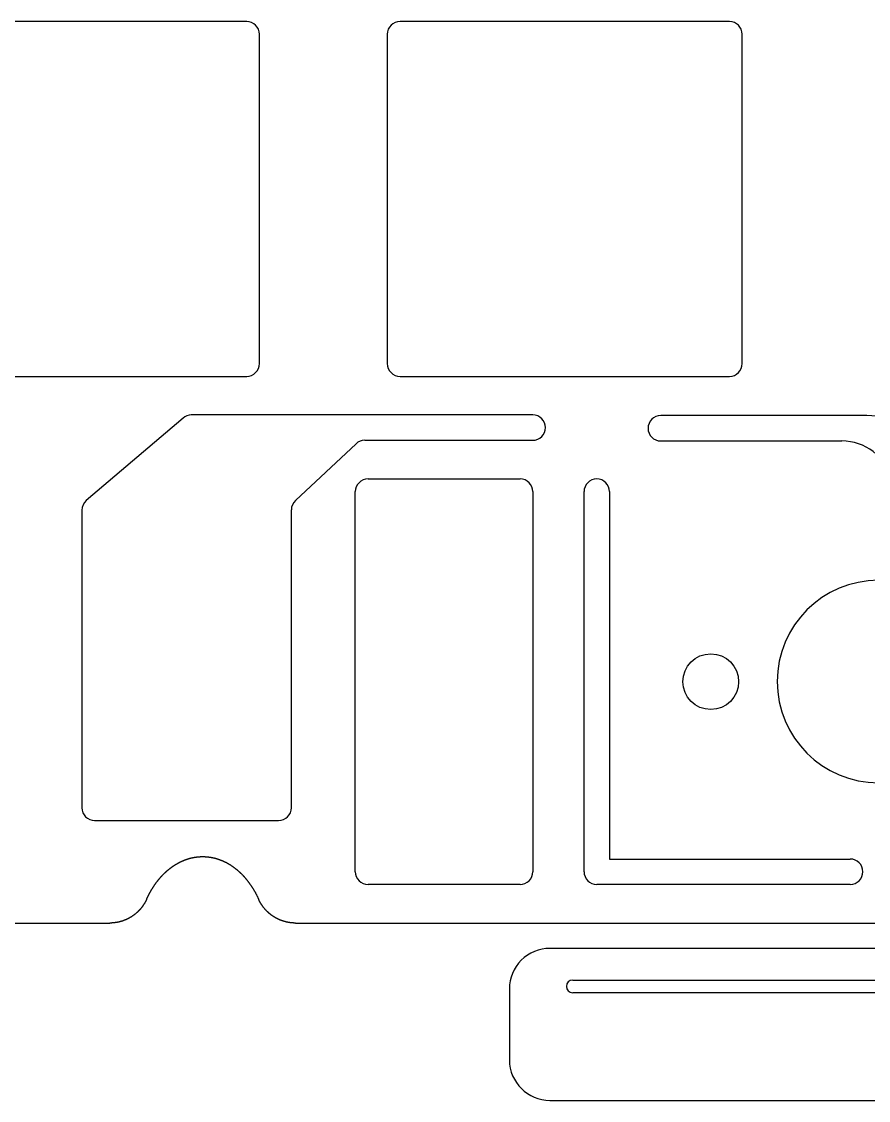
# Model space of a CAD drawing. Extents: x -1 to 285, y -102 to 8.
# Drawn here: x 68.53 to 101.94, y -101.72 to -59.15 of the extents above; entities that cross this region are included whole.
import ezdxf

# ---------------------------------------------------------------- set-up
doc = ezdxf.new("R2010")
doc.units = 0
doc.layers.add('BLACK', color=7, linetype='CONTINUOUS')

msp = doc.modelspace()

# ---------------------------------------------------------------- linework, layer by layer
at = {"layer": 'BLACK', "linetype": 'CONTINUOUS'}
for p, q in [((77.4125, -59.15), (64.4125, -59.15)), ((96.4625, -59.15), (83.4625, -59.15)), ((77.9125, -72.65), (77.9125, -59.65)), ((82.9625, -59.65), (82.9625, -72.65)), ((96.9625, -72.65), (96.9625, -59.65)), ((64.4125, -73.15), (77.4125, -73.15)), ((83.4625, -73.15), (96.4625, -73.15)), ((74.903538, -74.794636), (71.083745, -78.053885)), ((88.7, -74.675), (75.228074, -74.675)), ((101.8771, -74.7), (93.75, -74.7)), ((82.069408, -75.675), (88.7, -75.675)), ((93.75, -75.7), (100.902, -75.7)), ((79.335338, -78.04988), (81.727672, -75.810011)), ((82.2, -77.2), (88.2, -77.2)), ((81.7, -92.7), (81.7, -77.7)), ((88.7, -77.7), (88.7, -92.6)), ((90.725, -92.7), (90.725, -77.7)), ((91.725, -77.7), (91.725, -92.2)), ((70.9125, -78.4308), (70.9125, -90.175)), ((79.175, -90.175), (79.175, -78.4168)), ((71.4125, -90.675), (78.675, -90.675)), ((74.65213, -92.388818), (74.657982, -92.385412)), ((74.657982, -92.385412), (74.663833, -92.382031)), ((74.663833, -92.382031), (74.669694, -92.378666)), ((74.669694, -92.378666), (74.675553, -92.375326)), ((74.675553, -92.375326), (74.681421, -92.372003)), ((74.681421, -92.372003), (74.687289, -92.368704)), ((74.687289, -92.368704), (74.693166, -92.365423)), ((74.693166, -92.365423), (74.699041, -92.362165)), ((74.699041, -92.362165), (74.704926, -92.358925)), ((74.704926, -92.358925), (74.710809, -92.355709)), ((74.710809, -92.355709), (74.716702, -92.35251)), ((74.716702, -92.35251), (74.722593, -92.349335)), ((74.722593, -92.349335), (74.728493, -92.346178)), ((74.728493, -92.346178), (74.734392, -92.343045)), ((74.734392, -92.343045), (74.7403, -92.339929)), ((74.7403, -92.339929), (74.746206, -92.336836)), ((74.746206, -92.336836), (74.752121, -92.333762)), ((74.752121, -92.333762), (74.758035, -92.330711)), ((74.758035, -92.330711), (74.763958, -92.327678)), ((74.763958, -92.327678), (74.769879, -92.324668)), ((74.769879, -92.324668), (74.775809, -92.321676)), ((74.775809, -92.321676), (74.781737, -92.318708)), ((74.781737, -92.318708), (74.787674, -92.315757)), ((74.787674, -92.315757), (74.793609, -92.31283)), ((74.793609, -92.31283), (74.799553, -92.309921)), ((74.799553, -92.309921), (74.805495, -92.307034)), ((74.805495, -92.307034), (74.811446, -92.304166)), ((74.811446, -92.304166), (74.817395, -92.301321)), ((74.817395, -92.301321), (74.823353, -92.298495)), ((74.823353, -92.298495), (74.829309, -92.295691)), ((74.829309, -92.295691), (74.835273, -92.292905)), ((74.835273, -92.292905), (74.841235, -92.290142)), ((74.841235, -92.290142), (74.847206, -92.287398)), ((74.847206, -92.287398), (74.853175, -92.284676)), ((74.853175, -92.284676), (74.859152, -92.281973)), ((74.859152, -92.281973), (74.865128, -92.279292)), ((74.865128, -92.279292), (74.871111, -92.27663)), ((74.871111, -92.27663), (74.877093, -92.27399)), ((74.877093, -92.27399), (74.883083, -92.271369)), ((74.883083, -92.271369), (74.889071, -92.26877)), ((74.889071, -92.26877), (74.895067, -92.26619)), ((74.895067, -92.26619), (74.901061, -92.263632)), ((74.901061, -92.263632), (74.907063, -92.261093)), ((74.907063, -92.261093), (74.913063, -92.258576)), ((74.913063, -92.258576), (74.919071, -92.256078)), ((74.919071, -92.256078), (74.925077, -92.253602)), ((74.925077, -92.253602), (74.931091, -92.251144)), ((74.931091, -92.251144), (74.937103, -92.248709)), ((74.937103, -92.248709), (74.943123, -92.246293)), ((74.943123, -92.246293), (74.949141, -92.243899)), ((74.949141, -92.243899), (74.955166, -92.241523)), ((74.955166, -92.241523), (74.96119, -92.239169)), ((74.96119, -92.239169), (74.967221, -92.236835)), ((74.967221, -92.236835), (74.97325, -92.234522)), ((74.97325, -92.234522), (74.979287, -92.232228)), ((74.979287, -92.232228), (74.985322, -92.229956)), ((74.985322, -92.229956), (74.991364, -92.227703)), ((74.991364, -92.227703), (74.997404, -92.225471)), ((74.997404, -92.225471), (75.003452, -92.223259)), ((75.003452, -92.223259), (75.009497, -92.221068)), ((75.009497, -92.221068), (75.01555, -92.218896)), ((75.01555, -92.218896), (75.021601, -92.216746)), ((75.021601, -92.216746), (75.02766, -92.214615)), ((75.02766, -92.214615), (75.033716, -92.212506)), ((75.033716, -92.212506), (75.03978, -92.210415)), ((75.03978, -92.210415), (75.045841, -92.208346)), ((75.045841, -92.208346), (75.05191, -92.206296)), ((75.05191, -92.206296), (75.057977, -92.204268)), ((75.057977, -92.204268), (75.064051, -92.202259)), ((75.064051, -92.202259), (75.070122, -92.200271)), ((75.070122, -92.200271), (75.076201, -92.198302)), ((75.076201, -92.198302), (75.082278, -92.196354)), ((75.082278, -92.196354), (75.088362, -92.194426)), ((75.088362, -92.194426), (75.094444, -92.192519)), ((75.094444, -92.192519), (75.100533, -92.190631)), ((75.100533, -92.190631), (75.106619, -92.188765)), ((75.106619, -92.188765), (75.112713, -92.186917)), ((75.112713, -92.186917), (75.118805, -92.185091)), ((75.118805, -92.185091), (75.124903, -92.183283)), ((75.124903, -92.183283), (75.131, -92.181498)), ((75.131, -92.181498), (75.137103, -92.179731)), ((75.137103, -92.179731), (75.143204, -92.177985)), ((75.143204, -92.177985), (75.149312, -92.176259)), ((75.149312, -92.176259), (75.155418, -92.174554)), ((75.155418, -92.174554), (75.161531, -92.172867)), ((75.161531, -92.172867), (75.167642, -92.171202)), ((75.167642, -92.171202), (75.173759, -92.169556)), ((75.173759, -92.169556), (75.179875, -92.167931)), ((75.179875, -92.167931), (75.185997, -92.166326)), ((75.185997, -92.166326), (75.192117, -92.164741)), ((75.192117, -92.164741), (75.198243, -92.163176)), ((75.198243, -92.163176), (75.204368, -92.161631)), ((75.204368, -92.161631), (75.210499, -92.160106)), ((75.210499, -92.160106), (75.221377, -92.15745)), ((75.221377, -92.15745), (75.2275, -92.155984)), ((75.2275, -92.155984), (75.233625, -92.154538)), ((75.233625, -92.154538), (75.239751, -92.153112)), ((75.239751, -92.153112), (75.24588, -92.151706)), ((75.24588, -92.151706), (75.252009, -92.15032)), ((75.252009, -92.15032), (75.258141, -92.148955)), ((75.258141, -92.148955), (75.264273, -92.147609)), ((75.264273, -92.147609), (75.270408, -92.146284)), ((75.270408, -92.146284), (75.276544, -92.144979)), ((75.276544, -92.144979), (75.282682, -92.143694)), ((75.282682, -92.143694), (75.28882, -92.142429)), ((75.28882, -92.142429), (75.294961, -92.141184)), ((75.294961, -92.141184), (75.301103, -92.13996)), ((75.301103, -92.13996), (75.307246, -92.138755)), ((75.307246, -92.138755), (75.31339, -92.137571)), ((75.31339, -92.137571), (75.319537, -92.136406)), ((75.319537, -92.136406), (75.325683, -92.135262)), ((75.325683, -92.135262), (75.331832, -92.134138)), ((75.331832, -92.134138), (75.337982, -92.133034)), ((75.337982, -92.133034), (75.344133, -92.13195)), ((75.344133, -92.13195), (75.350285, -92.130887)), ((75.350285, -92.130887), (75.356439, -92.129843)), ((75.356439, -92.129843), (75.362593, -92.128819)), ((75.362593, -92.128819), (75.368749, -92.127816)), ((75.368749, -92.127816), (75.374906, -92.126832)), ((75.374906, -92.126832), (75.381064, -92.125869)), ((75.381064, -92.125869), (75.387223, -92.124926)), ((75.387223, -92.124926), (75.393383, -92.124002)), ((75.393383, -92.124002), (75.399544, -92.123099)), ((75.399544, -92.123099), (75.405706, -92.122216)), ((75.405706, -92.122216), (75.411869, -92.121353)), ((75.411869, -92.121353), (75.418034, -92.12051)), ((75.418034, -92.12051), (75.424198, -92.119687)), ((75.424198, -92.119687), (75.430364, -92.118885)), ((75.430364, -92.118885), (75.436531, -92.118102)), ((75.436531, -92.118102), (75.442699, -92.117339)), ((75.442699, -92.117339), (75.448867, -92.116597)), ((75.448867, -92.116597), (75.455037, -92.115874)), ((75.455037, -92.115874), (75.461207, -92.115171)), ((75.461207, -92.115171), (75.467378, -92.114489)), ((75.467378, -92.114489), (75.473549, -92.113826)), ((75.473549, -92.113826), (75.479722, -92.113184)), ((75.479722, -92.113184), (75.485895, -92.112561)), ((75.485895, -92.112561), (75.492069, -92.111959)), ((75.492069, -92.111959), (75.498243, -92.111377)), ((75.498243, -92.111377), (75.504418, -92.110814)), ((75.504418, -92.110814), (75.510593, -92.110272)), ((75.510593, -92.110272), (75.51677, -92.10975)), ((75.51677, -92.10975), (75.522946, -92.109248)), ((75.522946, -92.109248), (75.529124, -92.108765)), ((75.529124, -92.108765), (75.535301, -92.108303)), ((75.535301, -92.108303), (75.54148, -92.107861)), ((75.54148, -92.107861), (75.547659, -92.107439)), ((75.547659, -92.107439), (75.553838, -92.107037)), ((75.553838, -92.107037), (75.560017, -92.106655)), ((75.560017, -92.106655), (75.566198, -92.106293)), ((75.566198, -92.106293), (75.572378, -92.105951)), ((75.572378, -92.105951), (75.578559, -92.105628)), ((75.578559, -92.105628), (75.58474, -92.105326)), ((75.58474, -92.105326), (75.590922, -92.105044)), ((75.590922, -92.105044), (75.597103, -92.104782)), ((75.597103, -92.104782), (75.603285, -92.10454)), ((75.603285, -92.10454), (75.609468, -92.104318)), ((75.609468, -92.104318), (75.61565, -92.104116)), ((75.61565, -92.104116), (75.621833, -92.103934)), ((75.621833, -92.103934), (75.628016, -92.103772)), ((75.628016, -92.103772), (75.634199, -92.10363)), ((75.634199, -92.10363), (75.640382, -92.103508)), ((75.640382, -92.103508), (75.646565, -92.103406)), ((75.646565, -92.103406), (75.652749, -92.103324)), ((75.652749, -92.103324), (75.658932, -92.103262)), ((75.658932, -92.103262), (75.665116, -92.10322)), ((75.665116, -92.10322), (75.671299, -92.103198)), ((75.671299, -92.103198), (75.677483, -92.103196)), ((75.677483, -92.103196), (75.683666, -92.103214)), ((75.683666, -92.103214), (75.68985, -92.103252)), ((75.68985, -92.103252), (75.696033, -92.10331)), ((75.696033, -92.10331), (75.702216, -92.103389)), ((75.702216, -92.103389), (75.708399, -92.103487)), ((75.708399, -92.103487), (75.714582, -92.103605)), ((75.714582, -92.103605), (75.720765, -92.103743)), ((75.720765, -92.103743), (75.726948, -92.103901)), ((75.726948, -92.103901), (75.73313, -92.104079)), ((75.73313, -92.104079), (75.739313, -92.104277)), ((75.739313, -92.104277), (75.745495, -92.104495)), ((75.745495, -92.104495), (75.751677, -92.104733)), ((75.751677, -92.104733), (75.757858, -92.104991)), ((75.757858, -92.104991), (75.76404, -92.105269)), ((75.76404, -92.105269), (75.770221, -92.105567)), ((75.770221, -92.105567), (75.776401, -92.105885)), ((75.776401, -92.105885), (75.782581, -92.106224)), ((75.782581, -92.106224), (75.788761, -92.106582)), ((75.788761, -92.106582), (75.794941, -92.10696)), ((75.794941, -92.10696), (75.80112, -92.107358)), ((75.80112, -92.107358), (75.807298, -92.107776)), ((75.807298, -92.107776), (75.813476, -92.108214)), ((75.813476, -92.108214), (75.819654, -92.108673)), ((75.819654, -92.108673), (75.825831, -92.109151)), ((75.825831, -92.109151), (75.832007, -92.109649)), ((75.832007, -92.109649), (75.838183, -92.110167)), ((75.838183, -92.110167), (75.844359, -92.110706)), ((75.844359, -92.110706), (75.850534, -92.111264)), ((75.850534, -92.111264), (75.856708, -92.111842)), ((75.856708, -92.111842), (75.862881, -92.112441)), ((75.862881, -92.112441), (75.869054, -92.113059)), ((75.869054, -92.113059), (75.875226, -92.113698)), ((75.875226, -92.113698), (75.881397, -92.114356)), ((75.881397, -92.114356), (75.887568, -92.115035)), ((75.887568, -92.115035), (75.893738, -92.115733)), ((75.893738, -92.115733), (75.899907, -92.116452)), ((75.899907, -92.116452), (75.906076, -92.11719)), ((75.906076, -92.11719), (75.912243, -92.117949)), ((75.912243, -92.117949), (75.91841, -92.118728)), ((75.91841, -92.118728), (75.924576, -92.119527)), ((75.924576, -92.119527), (75.930741, -92.120346)), ((75.930741, -92.120346), (75.936905, -92.121185)), ((75.936905, -92.121185), (75.943068, -92.122044)), ((75.943068, -92.122044), (75.94923, -92.122923)), ((75.94923, -92.122923), (75.955392, -92.123822)), ((75.955392, -92.123822), (75.961552, -92.124741)), ((75.961552, -92.124741), (75.967711, -92.12568)), ((75.967711, -92.12568), (75.973869, -92.12664)), ((75.973869, -92.12664), (75.982942, -92.12809)), ((75.982942, -92.12809), (75.995253, -92.130128)), ((75.995253, -92.130128), (76.007559, -92.132247)), ((76.007559, -92.132247), (76.019857, -92.134445)), ((76.019857, -92.134445), (76.032149, -92.136723)), ((76.032149, -92.136723), (76.044435, -92.139082)), ((76.044435, -92.139082), (76.056714, -92.14152)), ((76.056714, -92.14152), (76.068986, -92.144039)), ((76.068986, -92.144039), (76.081251, -92.146638)), ((76.081251, -92.146638), (76.093509, -92.149317)), ((76.093509, -92.149317), (76.105761, -92.152076)), ((76.105761, -92.152076), (76.118004, -92.154916)), ((76.118004, -92.154916), (76.130241, -92.157836)), ((76.130241, -92.157836), (76.14247, -92.160836)), ((76.14247, -92.160836), (76.154692, -92.163917)), ((76.154692, -92.163917), (76.166906, -92.167079)), ((76.166906, -92.167079), (76.179112, -92.170321)), ((76.179112, -92.170321), (76.19131, -92.173643)), ((76.19131, -92.173643), (76.2035, -92.177046)), ((76.2035, -92.177046), (76.215682, -92.18053)), ((76.215682, -92.18053), (76.227855, -92.184095)), ((76.227855, -92.184095), (76.24002, -92.18774)), ((76.24002, -92.18774), (76.252176, -92.191467)), ((76.252176, -92.191467), (76.264324, -92.195274)), ((76.264324, -92.195274), (76.276462, -92.199162)), ((76.276462, -92.199162), (76.288591, -92.203131)), ((76.288591, -92.203131), (76.300711, -92.207181)), ((76.300711, -92.207181), (76.312822, -92.211313)), ((76.312822, -92.211313), (76.324923, -92.215525)), ((76.324923, -92.215525), (76.337014, -92.219819)), ((76.337014, -92.219819), (76.349094, -92.224194)), ((76.349094, -92.224194), (76.361165, -92.22865)), ((76.361165, -92.22865), (76.373225, -92.233188)), ((76.373225, -92.233188), (76.385275, -92.237807)), ((76.385275, -92.237807), (76.397314, -92.242508)), ((76.397314, -92.242508), (76.409342, -92.24729)), ((76.409342, -92.24729), (76.421358, -92.252154)), ((76.421358, -92.252154), (76.433363, -92.257099)), ((76.433363, -92.257099), (76.445357, -92.262126)), ((76.445357, -92.262126), (76.457338, -92.267235)), ((76.457338, -92.267235), (76.469308, -92.272425)), ((76.469308, -92.272425), (76.481265, -92.277698)), ((76.481265, -92.277698), (76.493209, -92.283052)), ((76.493209, -92.283052), (76.505141, -92.288488)), ((76.505141, -92.288488), (76.517059, -92.294005)), ((76.517059, -92.294005), (76.528964, -92.299605)), ((76.528964, -92.299605), (76.540856, -92.305287)), ((76.540856, -92.305287), (76.552733, -92.311051)), ((76.552733, -92.311051), (76.564597, -92.316896)), ((76.564597, -92.316896), (76.576446, -92.322824)), ((76.576446, -92.322824), (76.588281, -92.328834)), ((76.588281, -92.328834), (76.6001, -92.334926)), ((76.6001, -92.334926), (76.611904, -92.3411)), ((76.611904, -92.3411), (76.623693, -92.347356)), ((76.623693, -92.347356), (76.635466, -92.353694)), ((76.635466, -92.353694), (76.647222, -92.360114)), ((76.647222, -92.360114), (76.658963, -92.366617)), ((76.658963, -92.366617), (76.670686, -92.373201)), ((76.670686, -92.373201), (76.682393, -92.379868)), ((76.682393, -92.379868), (76.694082, -92.386617)), ((76.694082, -92.386617), (76.701855, -92.391156)), ((91.725, -92.2), (101.225, -92.2)), ((74.113007, -92.815067), (74.118268, -92.809668)), ((74.118268, -92.809668), (74.123535, -92.804292)), ((74.123535, -92.804292), (74.128812, -92.798934)), ((74.128812, -92.798934), (74.134094, -92.793599)), ((74.134094, -92.793599), (74.139387, -92.788282)), ((74.139387, -92.788282), (74.144685, -92.782988)), ((74.144685, -92.782988), (74.149993, -92.777712)), ((74.149993, -92.777712), (74.155307, -92.772459)), ((74.155307, -92.772459), (74.16063, -92.767225)), ((74.16063, -92.767225), (74.165959, -92.762013)), ((74.165959, -92.762013), (74.171298, -92.756819)), ((74.171298, -92.756819), (74.176643, -92.751648)), ((74.176643, -92.751648), (74.181997, -92.746495)), ((74.181997, -92.746495), (74.187356, -92.741365)), ((74.187356, -92.741365), (74.192725, -92.736254)), ((74.192725, -92.736254), (74.198099, -92.731165)), ((74.198099, -92.731165), (74.203483, -92.726094)), ((74.203483, -92.726094), (74.208872, -92.721047)), ((74.208872, -92.721047), (74.214271, -92.716017)), ((74.214271, -92.716017), (74.219675, -92.71101)), ((74.219675, -92.71101), (74.225088, -92.706022)), ((74.225088, -92.706022), (74.230506, -92.701056)), ((74.230506, -92.701056), (74.235934, -92.696109)), ((74.235934, -92.696109), (74.241366, -92.691184)), ((74.241366, -92.691184), (74.246808, -92.686278)), ((74.246808, -92.686278), (74.252255, -92.681395)), ((74.252255, -92.681395), (74.257711, -92.67653)), ((74.257711, -92.67653), (74.263172, -92.671687)), ((74.263172, -92.671687), (74.268642, -92.666863)), ((74.268642, -92.666863), (74.274117, -92.662062)), ((74.274117, -92.662062), (74.2796, -92.657279)), ((74.2796, -92.657279), (74.285089, -92.652519)), ((74.285089, -92.652519), (74.290587, -92.647777)), ((74.290587, -92.647777), (74.296089, -92.643058)), ((74.296089, -92.643058), (74.3016, -92.638357)), ((74.3016, -92.638357), (74.307116, -92.633679)), ((74.307116, -92.633679), (74.312641, -92.629019)), ((74.312641, -92.629019), (74.31817, -92.624382)), ((74.31817, -92.624382), (74.323708, -92.619764)), ((74.323708, -92.619764), (74.32925, -92.615168)), ((74.32925, -92.615168), (74.334801, -92.610591)), ((74.334801, -92.610591), (74.340357, -92.606036)), ((74.340357, -92.606036), (74.345921, -92.601499)), ((74.345921, -92.601499), (74.351489, -92.596985)), ((74.351489, -92.596985), (74.357066, -92.59249)), ((74.357066, -92.59249), (74.362648, -92.588017)), ((74.362648, -92.588017), (74.368238, -92.583563)), ((74.368238, -92.583563), (74.373832, -92.579131)), ((74.373832, -92.579131), (74.379434, -92.574718)), ((74.379434, -92.574718), (74.385041, -92.570328)), ((74.385041, -92.570328), (74.390656, -92.565955)), ((74.390656, -92.565955), (74.396275, -92.561606)), ((74.396275, -92.561606), (74.401903, -92.557275)), ((74.401903, -92.557275), (74.407534, -92.552966)), ((74.407534, -92.552966), (74.413174, -92.548676)), ((74.413174, -92.548676), (74.418818, -92.544408)), ((74.418818, -92.544408), (74.42447, -92.540159)), ((74.42447, -92.540159), (74.430125, -92.535933)), ((74.430125, -92.535933), (74.435789, -92.531724)), ((74.435789, -92.531724), (74.441457, -92.527539)), ((74.441457, -92.527539), (74.447133, -92.523372)), ((74.447133, -92.523372), (74.450361, -92.521013)), ((74.450361, -92.521013), (74.456035, -92.516886)), ((74.456035, -92.516886), (74.46172, -92.512776)), ((74.46172, -92.512776), (74.467406, -92.50869)), ((74.467406, -92.50869), (74.473102, -92.504622)), ((74.473102, -92.504622), (74.478799, -92.500577)), ((74.478799, -92.500577), (74.484506, -92.49655)), ((74.484506, -92.49655), (74.490214, -92.492547)), ((74.490214, -92.492547), (74.495932, -92.488561)), ((74.495932, -92.488561), (74.501651, -92.484599)), ((74.501651, -92.484599), (74.507379, -92.480654)), ((74.507379, -92.480654), (74.513109, -92.476734)), ((74.513109, -92.476734), (74.518848, -92.472831)), ((74.518848, -92.472831), (74.524587, -92.468952)), ((74.524587, -92.468952), (74.530337, -92.46509)), ((74.530337, -92.46509), (74.536086, -92.461253)), ((74.536086, -92.461253), (74.541846, -92.457432)), ((74.541846, -92.457432), (74.547605, -92.453636)), ((74.547605, -92.453636), (74.553375, -92.449857)), ((74.553375, -92.449857), (74.559144, -92.446102)), ((74.559144, -92.446102), (74.564924, -92.442365)), ((74.564924, -92.442365), (74.570703, -92.438652)), ((74.570703, -92.438652), (74.576492, -92.434956)), ((74.576492, -92.434956), (74.58228, -92.431284)), ((74.58228, -92.431284), (74.588079, -92.427629)), ((74.588079, -92.427629), (74.593877, -92.423999)), ((74.593877, -92.423999), (74.599685, -92.420386)), ((74.599685, -92.420386), (74.605492, -92.416797)), ((74.605492, -92.416797), (74.611309, -92.413225)), ((74.611309, -92.413225), (74.617125, -92.409678)), ((74.617125, -92.409678), (74.622951, -92.406148)), ((74.622951, -92.406148), (74.628776, -92.402642)), ((74.628776, -92.402642), (74.634611, -92.399153)), ((74.634611, -92.399153), (74.640445, -92.395688)), ((74.640445, -92.395688), (74.646288, -92.392241)), ((74.646288, -92.392241), (74.65213, -92.388818)), ((76.701855, -92.391156), (76.713529, -92.39805)), ((76.713529, -92.39805), (76.725182, -92.405025)), ((76.725182, -92.405025), (76.736816, -92.412081)), ((76.736816, -92.412081), (76.748429, -92.419218)), ((76.748429, -92.419218), (76.760022, -92.426437)), ((76.760022, -92.426437), (76.771594, -92.433736)), ((76.771594, -92.433736), (76.783145, -92.441118)), ((76.783145, -92.441118), (76.794676, -92.44858)), ((76.794676, -92.44858), (76.806186, -92.456125)), ((76.806186, -92.456125), (76.817674, -92.463751)), ((76.817674, -92.463751), (76.829142, -92.471459)), ((76.829142, -92.471459), (76.840588, -92.479248)), ((76.840588, -92.479248), (76.852012, -92.48712)), ((76.852012, -92.48712), (76.863415, -92.495074)), ((76.863415, -92.495074), (76.874795, -92.50311)), ((76.874795, -92.50311), (76.886154, -92.511228)), ((76.886154, -92.511228), (76.89749, -92.519428)), ((76.89749, -92.519428), (76.908804, -92.527711)), ((76.908804, -92.527711), (76.920095, -92.536076)), ((76.920095, -92.536076), (76.931363, -92.544524)), ((76.931363, -92.544524), (76.942608, -92.553054)), ((76.942608, -92.553054), (76.95383, -92.561667)), ((76.95383, -92.561667), (76.965028, -92.570363)), ((76.965028, -92.570363), (76.976202, -92.579141)), ((76.976202, -92.579141), (76.987353, -92.588002)), ((76.987353, -92.588002), (76.998479, -92.596946)), ((76.998479, -92.596946), (77.009581, -92.605973)), ((77.009581, -92.605973), (77.020658, -92.615082)), ((77.020658, -92.615082), (77.03171, -92.624275)), ((77.03171, -92.624275), (77.042737, -92.63355)), ((77.042737, -92.63355), (77.053738, -92.642909)), ((77.053738, -92.642909), (77.064714, -92.65235)), ((77.064714, -92.65235), (77.075663, -92.661875)), ((77.075663, -92.661875), (77.086586, -92.671482)), ((77.086586, -92.671482), (77.097483, -92.681173)), ((77.097483, -92.681173), (77.108353, -92.690946)), ((77.108353, -92.690946), (77.119195, -92.700803)), ((77.119195, -92.700803), (77.13001, -92.710742)), ((77.13001, -92.710742), (77.140797, -92.720765)), ((77.140797, -92.720765), (77.151556, -92.73087)), ((77.151556, -92.73087), (77.162287, -92.741058)), ((77.162287, -92.741058), (77.172988, -92.751329)), ((77.172988, -92.751329), (77.183661, -92.761683)), ((77.183661, -92.761683), (77.194304, -92.77212)), ((77.194304, -92.77212), (77.204917, -92.782639)), ((77.204917, -92.782639), (77.2155, -92.793241)), ((77.2155, -92.793241), (77.226053, -92.803926)), ((77.226053, -92.803926), (77.236575, -92.814693)), ((88.7, -92.6), (88.702382, -92.699966)), ((73.76698, -93.243354), (73.771584, -93.236543)), ((73.771584, -93.236543), (73.776197, -93.229753)), ((73.776197, -93.229753), (73.780822, -93.222982)), ((73.780822, -93.222982), (73.785456, -93.216232)), ((73.785456, -93.216232), (73.790103, -93.2095)), ((73.790103, -93.2095), (73.794758, -93.20279)), ((73.794758, -93.20279), (73.799426, -93.196098)), ((73.799426, -93.196098), (73.804103, -93.189427)), ((73.804103, -93.189427), (73.808792, -93.182774)), ((73.808792, -93.182774), (73.81349, -93.176144)), ((73.81349, -93.176144), (73.818199, -93.169531)), ((73.818199, -93.169531), (73.822918, -93.16294)), ((73.822918, -93.16294), (73.827649, -93.156366)), ((73.827649, -93.156366), (73.832388, -93.149815)), ((73.832388, -93.149815), (73.837139, -93.143282)), ((73.837139, -93.143282), (73.841899, -93.13677)), ((73.841899, -93.13677), (73.84667, -93.130277)), ((73.84667, -93.130277), (73.85145, -93.123806)), ((73.85145, -93.123806), (73.856242, -93.117352)), ((73.856242, -93.117352), (73.861042, -93.110921)), ((73.861042, -93.110921), (73.865854, -93.104507)), ((73.865854, -93.104507), (73.870674, -93.098116)), ((73.870674, -93.098116), (73.875506, -93.091742)), ((73.875506, -93.091742), (73.880346, -93.085391)), ((73.880346, -93.085391), (73.885198, -93.079058)), ((73.885198, -93.079058), (73.890057, -93.072747)), ((73.890057, -93.072747), (73.894928, -93.066454)), ((73.894928, -93.066454), (73.899808, -93.060183)), ((73.899808, -93.060183), (73.904698, -93.05393)), ((73.904698, -93.05393), (73.909597, -93.047699)), ((73.909597, -93.047699), (73.914506, -93.041487)), ((73.914506, -93.041487), (73.919424, -93.035297)), ((73.919424, -93.035297), (73.924353, -93.029124)), ((73.924353, -93.029124), (73.929289, -93.022975)), ((73.929289, -93.022975), (73.934237, -93.016843)), ((73.934237, -93.016843), (73.939192, -93.010733)), ((73.939192, -93.010733), (73.944159, -93.004642)), ((73.944159, -93.004642), (73.949133, -92.998573)), ((73.949133, -92.998573), (73.954118, -92.992522)), ((73.954118, -92.992522), (73.959111, -92.986493)), ((73.959111, -92.986493), (73.964114, -92.980483)), ((73.964114, -92.980483), (73.969125, -92.974495)), ((73.969125, -92.974495), (73.974147, -92.968525)), ((73.974147, -92.968525), (73.979176, -92.962578)), ((73.979176, -92.962578), (73.984216, -92.956648)), ((73.984216, -92.956648), (73.989263, -92.950742)), ((73.989263, -92.950742), (73.994321, -92.944853)), ((73.994321, -92.944853), (73.999386, -92.938987)), ((73.999386, -92.938987), (74.004461, -92.933139)), ((74.004461, -92.933139), (74.009544, -92.927313)), ((74.009544, -92.927313), (74.014637, -92.921506)), ((74.014637, -92.921506), (74.019737, -92.915721)), ((74.019737, -92.915721), (74.024848, -92.909955)), ((74.024848, -92.909955), (74.029966, -92.904211)), ((74.029966, -92.904211), (74.035094, -92.898485)), ((74.035094, -92.898485), (74.040228, -92.892782)), ((74.040228, -92.892782), (74.045374, -92.887097)), ((74.045374, -92.887097), (74.050525, -92.881434)), ((74.050525, -92.881434), (74.055688, -92.87579)), ((74.055688, -92.87579), (74.060856, -92.870169)), ((74.060856, -92.870169), (74.066035, -92.864565)), ((74.066035, -92.864565), (74.07122, -92.858985)), ((74.07122, -92.858985), (74.076416, -92.853422)), ((74.076416, -92.853422), (74.081618, -92.847882)), ((74.081618, -92.847882), (74.08683, -92.842361)), ((74.08683, -92.842361), (74.092049, -92.836862)), ((74.092049, -92.836862), (74.097277, -92.831381)), ((74.097277, -92.831381), (74.102512, -92.825923)), ((74.102512, -92.825923), (74.107757, -92.820484)), ((74.107757, -92.820484), (74.113007, -92.815067)), ((77.236575, -92.814693), (77.247065, -92.825542)), ((77.247065, -92.825542), (77.257524, -92.836473)), ((77.257524, -92.836473), (77.26795, -92.847487)), ((77.26795, -92.847487), (77.278345, -92.858582)), ((77.278345, -92.858582), (77.288706, -92.86976)), ((77.288706, -92.86976), (77.299034, -92.881019)), ((77.299034, -92.881019), (77.309328, -92.892359)), ((77.309328, -92.892359), (77.319589, -92.903781)), ((77.319589, -92.903781), (77.329815, -92.915284)), ((77.329815, -92.915284), (77.340006, -92.926868)), ((77.340006, -92.926868), (77.350161, -92.938533)), ((77.350161, -92.938533), (77.360281, -92.950278)), ((77.360281, -92.950278), (77.370365, -92.962104)), ((77.370365, -92.962104), (77.380412, -92.97401)), ((77.380412, -92.97401), (77.390421, -92.985996)), ((77.390421, -92.985996), (77.397868, -92.994994)), ((77.397868, -92.994994), (77.407825, -93.007135)), ((77.407825, -93.007135), (77.417743, -93.019355)), ((77.417743, -93.019355), (77.427622, -93.031652)), ((77.427622, -93.031652), (77.437461, -93.044027)), ((77.437461, -93.044027), (77.447259, -93.056481)), ((77.447259, -93.056481), (77.457017, -93.069012)), ((77.457017, -93.069012), (77.466735, -93.081621)), ((77.466735, -93.081621), (77.476411, -93.094308)), ((77.476411, -93.094308), (77.486047, -93.107073)), ((77.486047, -93.107073), (77.495641, -93.119916)), ((77.495641, -93.119916), (77.505193, -93.132836)), ((77.505193, -93.132836), (77.514704, -93.145834)), ((77.514704, -93.145834), (77.524172, -93.15891)), ((77.524172, -93.15891), (77.533598, -93.172063)), ((77.533598, -93.172063), (77.54298, -93.185294)), ((77.54298, -93.185294), (77.55232, -93.198602)), ((77.55232, -93.198602), (77.561616, -93.211987)), ((77.561616, -93.211987), (77.570869, -93.225449)), ((77.570869, -93.225449), (77.580077, -93.238989)), ((77.580077, -93.238989), (77.589241, -93.252605)), ((88.202382, -93.2), (82.2, -93.2)), ((101.225, -93.2), (91.225, -93.2)), ((73.519824, -93.671873), (73.523698, -93.663999)), ((73.523698, -93.663999), (73.527588, -93.656139)), ((73.527588, -93.656139), (73.53149, -93.648301)), ((73.53149, -93.648301), (73.535407, -93.640476)), ((73.535407, -93.640476), (73.539336, -93.632671)), ((73.539336, -93.632671), (73.543281, -93.624881)), ((73.543281, -93.624881), (73.547237, -93.617112)), ((73.547237, -93.617112), (73.551209, -93.609356)), ((73.551209, -93.609356), (73.555192, -93.601622)), ((73.555192, -93.601622), (73.559191, -93.593902)), ((73.559191, -93.593902), (73.563201, -93.586203)), ((73.563201, -93.586203), (73.567226, -93.578518)), ((73.567226, -93.578518), (73.571263, -93.570855)), ((73.571263, -93.570855), (73.575315, -93.563205)), ((73.575315, -93.563205), (73.579378, -93.555577)), ((73.579378, -93.555577), (73.583457, -93.547963)), ((73.583457, -93.547963), (73.587547, -93.540371)), ((73.587547, -93.540371), (73.591651, -93.532792)), ((73.591651, -93.532792), (73.595767, -93.525236)), ((73.595767, -93.525236), (73.599898, -93.517693)), ((73.599898, -93.517693), (73.604039, -93.510173)), ((73.604039, -93.510173), (73.608196, -93.502666)), ((73.608196, -93.502666), (73.612364, -93.495182)), ((73.612364, -93.495182), (73.616546, -93.487712)), ((73.616546, -93.487712), (73.620739, -93.480263)), ((73.620739, -93.480263), (73.624947, -93.472829)), ((73.624947, -93.472829), (73.629165, -93.465418)), ((73.629165, -93.465418), (73.633399, -93.45802)), ((73.633399, -93.45802), (73.637642, -93.450645)), ((73.637642, -93.450645), (73.641901, -93.443284)), ((73.641901, -93.443284), (73.646169, -93.435945)), ((73.646169, -93.435945), (73.650453, -93.428621)), ((73.650453, -93.428621), (73.654746, -93.421319)), ((73.654746, -93.421319), (73.659055, -93.414032)), ((73.659055, -93.414032), (73.663373, -93.406767)), ((73.663373, -93.406767), (73.667706, -93.399516)), ((73.667706, -93.399516), (73.672049, -93.392288)), ((73.672049, -93.392288), (73.676406, -93.385075)), ((73.676406, -93.385075), (73.680773, -93.377884)), ((73.680773, -93.377884), (73.685155, -93.370708)), ((73.685155, -93.370708), (73.69043, -93.362119)), ((73.69043, -93.362119), (73.694842, -93.354978)), ((73.694842, -93.354978), (73.699266, -93.347854)), ((73.699266, -93.347854), (73.703701, -93.340752)), ((73.703701, -93.340752), (73.708149, -93.333667)), ((73.708149, -93.333667), (73.712606, -93.326603)), ((73.712606, -93.326603), (73.717077, -93.319557)), ((73.717077, -93.319557), (73.721557, -93.312533)), ((73.721557, -93.312533), (73.72605, -93.305526)), ((73.72605, -93.305526), (73.730553, -93.29854)), ((73.730553, -93.29854), (73.735068, -93.291572)), ((73.735068, -93.291572), (73.739593, -93.284626)), ((73.739593, -93.284626), (73.744131, -93.277697)), ((73.744131, -93.277697), (73.748678, -93.27079)), ((73.748678, -93.27079), (73.753238, -93.2639)), ((73.753238, -93.2639), (73.757808, -93.257032)), ((73.757808, -93.257032), (73.762389, -93.250182)), ((73.762389, -93.250182), (73.76698, -93.243354)), ((77.589241, -93.252605), (77.598361, -93.266298)), ((77.598361, -93.266298), (77.607435, -93.280067)), ((77.607435, -93.280067), (77.616465, -93.293913)), ((77.616465, -93.293913), (77.625448, -93.307836)), ((77.625448, -93.307836), (77.634386, -93.321834)), ((77.634386, -93.321834), (77.643277, -93.335909)), ((77.643277, -93.335909), (77.652122, -93.350059)), ((77.652122, -93.350059), (77.660919, -93.364285)), ((77.660919, -93.364285), (77.66967, -93.378586)), ((77.66967, -93.378586), (77.678372, -93.392963)), ((77.678372, -93.392963), (77.687027, -93.407415)), ((77.687027, -93.407415), (77.695633, -93.421941)), ((77.695633, -93.421941), (77.704191, -93.436542)), ((77.704191, -93.436542), (77.712699, -93.451216)), ((77.712699, -93.451216), (77.721158, -93.465965)), ((77.721158, -93.465965), (77.729567, -93.480788)), ((77.729567, -93.480788), (77.737926, -93.495684)), ((77.737926, -93.495684), (77.746234, -93.510653)), ((77.746234, -93.510653), (77.754491, -93.525695)), ((77.754491, -93.525695), (77.762697, -93.54081)), ((77.762697, -93.54081), (77.770851, -93.555996)), ((77.770851, -93.555996), (77.778953, -93.571255)), ((77.778953, -93.571255), (77.787002, -93.586584)), ((77.787002, -93.586584), (77.794999, -93.601985)), ((77.794999, -93.601985), (77.802942, -93.617457)), ((77.802942, -93.617457), (77.810831, -93.632999)), ((77.810831, -93.632999), (77.818666, -93.64861)), ((77.818666, -93.64861), (77.826447, -93.664292)), ((77.826447, -93.664292), (77.834173, -93.680042)), ((73.285491, -94.089693), (73.282072, -94.0942)), ((73.288894, -94.085173), (73.285491, -94.089693)), ((73.292281, -94.080642), (73.288894, -94.085173)), ((73.295652, -94.076099), (73.292281, -94.080642)), ((73.299007, -94.071544), (73.295652, -94.076099)), ((73.302345, -94.066977), (73.299007, -94.071544)), ((73.305668, -94.062398), (73.302345, -94.066977)), ((73.308974, -94.057808), (73.305668, -94.062398)), ((73.315537, -94.048593), (73.308974, -94.057808)), ((73.322036, -94.039331), (73.315537, -94.048593)), ((73.328468, -94.030024), (73.322036, -94.039331)), ((73.334835, -94.020671), (73.328468, -94.030024)), ((73.341135, -94.011274), (73.334835, -94.020671)), ((73.347368, -94.001832), (73.341135, -94.011274)), ((73.353535, -93.992347), (73.347368, -94.001832)), ((73.359634, -93.982819), (73.353535, -93.992347)), ((73.365666, -93.973248), (73.359634, -93.982819)), ((73.37163, -93.963634), (73.365666, -93.973248)), ((73.377525, -93.953979), (73.37163, -93.963634)), ((73.383352, -93.944282), (73.377525, -93.953979)), ((73.389111, -93.934544), (73.383352, -93.944282)), ((73.3948, -93.924766), (73.389111, -93.934544)), ((73.40042, -93.914949), (73.3948, -93.924766)), ((73.40597, -93.905091), (73.40042, -93.914949)), ((73.411451, -93.895195), (73.40597, -93.905091)), ((73.416861, -93.885261), (73.411451, -93.895195)), ((73.422201, -93.875288), (73.416861, -93.885261)), ((73.42747, -93.865279), (73.422201, -93.875288)), ((73.432668, -93.855232), (73.42747, -93.865279)), ((73.437796, -93.845149), (73.432668, -93.855232)), ((73.442851, -93.83503), (73.437796, -93.845149)), ((73.447835, -93.824875), (73.442851, -93.83503)), ((73.452747, -93.814685), (73.447835, -93.824875)), ((73.457587, -93.804461), (73.452747, -93.814685)), ((73.462354, -93.794203), (73.457587, -93.804461)), ((73.467049, -93.783912), (73.462354, -93.794203)), ((73.467049, -93.783912), (73.470725, -93.775802)), ((73.470725, -93.775802), (73.474417, -93.767705)), ((73.474417, -93.767705), (73.478122, -93.759628)), ((73.478122, -93.759628), (73.481843, -93.751564)), ((73.481843, -93.751564), (73.485577, -93.74352)), ((73.485577, -93.74352), (73.489327, -93.73549)), ((73.489327, -93.73549), (73.493089, -93.72748)), ((73.493089, -93.72748), (73.496867, -93.719484)), ((73.496867, -93.719484), (73.500657, -93.711508)), ((73.500657, -93.711508), (73.504463, -93.703545)), ((73.504463, -93.703545), (73.508282, -93.695603)), ((73.508282, -93.695603), (73.512116, -93.687675)), ((73.512116, -93.687675), (73.515962, -93.679767)), ((73.515962, -93.679767), (73.519824, -93.671873)), ((77.834173, -93.680042), (77.841843, -93.69586)), ((77.841843, -93.69586), (77.849458, -93.711747)), ((77.849458, -93.711747), (77.857016, -93.727702)), ((77.857016, -93.727702), (77.864517, -93.743723)), ((77.864517, -93.743723), (77.871962, -93.759811)), ((77.871962, -93.759811), (77.879349, -93.775965)), ((77.879349, -93.775965), (77.882951, -93.783912)), ((77.887524, -93.793938), (77.882951, -93.783912)), ((77.889898, -93.799074), (77.887524, -93.793938)), ((77.892291, -93.8042), (77.889898, -93.799074)), ((77.894702, -93.809319), (77.892291, -93.8042)), ((77.89713, -93.814428), (77.894702, -93.809319)), ((77.899577, -93.819529), (77.89713, -93.814428)), ((77.902042, -93.824621), (77.899577, -93.819529)), ((77.904525, -93.829705), (77.902042, -93.824621)), ((77.907025, -93.83478), (77.904525, -93.829705)), ((77.909544, -93.839846), (77.907025, -93.83478)), ((77.91208, -93.844903), (77.909544, -93.839846)), ((77.914635, -93.849951), (77.91208, -93.844903)), ((77.917207, -93.854989), (77.914635, -93.849951)), ((77.919797, -93.860019), (77.917207, -93.854989)), ((77.922405, -93.865039), (77.919797, -93.860019)), ((77.925031, -93.870051), (77.922405, -93.865039)), ((77.927674, -93.875052), (77.925031, -93.870051)), ((77.930335, -93.880045), (77.927674, -93.875052)), ((77.933013, -93.885028), (77.930335, -93.880045)), ((77.935709, -93.890002), (77.933013, -93.885028)), ((77.938423, -93.894965), (77.935709, -93.890002)), ((77.941154, -93.89992), (77.938423, -93.894965)), ((77.943903, -93.904864), (77.941154, -93.89992)), ((77.946669, -93.909799), (77.943903, -93.904864)), ((77.949453, -93.914724), (77.946669, -93.909799)), ((77.952254, -93.91964), (77.949453, -93.914724)), ((77.955072, -93.924545), (77.952254, -93.91964)), ((77.957908, -93.92944), (77.955072, -93.924545)), ((77.960761, -93.934325), (77.957908, -93.92944)), ((77.963631, -93.9392), (77.960761, -93.934325)), ((77.966518, -93.944065), (77.963631, -93.9392)), ((77.969423, -93.94892), (77.966518, -93.944065)), ((77.972345, -93.953764), (77.969423, -93.94892)), ((77.975284, -93.958598), (77.972345, -93.953764)), ((77.978239, -93.963421), (77.975284, -93.958598)), ((77.981212, -93.968234), (77.978239, -93.963421)), ((77.984202, -93.973037), (77.981212, -93.968234)), ((77.987209, -93.977829), (77.984202, -93.973037)), ((77.990233, -93.98261), (77.987209, -93.977829)), ((77.993274, -93.98738), (77.990233, -93.98261)), ((77.996331, -93.99214), (77.993274, -93.98738)), ((77.999406, -93.996889), (77.996331, -93.99214)), ((78.002497, -94.001627), (77.999406, -93.996889)), ((78.005605, -94.006354), (78.002497, -94.001627)), ((78.008729, -94.01107), (78.005605, -94.006354)), ((78.01187, -94.015775), (78.008729, -94.01107)), ((78.015028, -94.020468), (78.01187, -94.015775)), ((78.018202, -94.025151), (78.015028, -94.020468)), ((78.021393, -94.029822), (78.018202, -94.025151)), ((78.024601, -94.034482), (78.021393, -94.029822)), ((78.027824, -94.03913), (78.024601, -94.034482)), ((78.034321, -94.048393), (78.027824, -94.03913)), ((78.040883, -94.057609), (78.034321, -94.048393)), ((78.04751, -94.066779), (78.040883, -94.057609)), ((78.054202, -94.075902), (78.04751, -94.066779)), ((78.060958, -94.084977), (78.054202, -94.075902)), ((78.067778, -94.094003), (78.060958, -94.084977)), ((72.799204, -94.516264), (72.79428, -94.519049)), ((72.804118, -94.513461), (72.799204, -94.516264)), ((72.809022, -94.510642), (72.804118, -94.513461)), ((72.813916, -94.507804), (72.809022, -94.510642)), ((72.818801, -94.50495), (72.813916, -94.507804)), ((72.823675, -94.502078), (72.818801, -94.50495)), ((72.828538, -94.499189), (72.823675, -94.502078)), ((72.833392, -94.496283), (72.828538, -94.499189)), ((72.838235, -94.49336), (72.833392, -94.496283)), ((72.843068, -94.490419), (72.838235, -94.49336)), ((72.847891, -94.487462), (72.843068, -94.490419)), ((72.852703, -94.484487), (72.847891, -94.487462)), ((72.857504, -94.481496), (72.852703, -94.484487)), ((72.867075, -94.475462), (72.857504, -94.481496)), ((72.876603, -94.469361), (72.867075, -94.475462)), ((72.886087, -94.463193), (72.876603, -94.469361)), ((72.895528, -94.456957), (72.886087, -94.463193)), ((72.904924, -94.450656), (72.895528, -94.456957)), ((72.914275, -94.444288), (72.904924, -94.450656)), ((72.923581, -94.437854), (72.914275, -94.444288)), ((72.932841, -94.431354), (72.923581, -94.437854)), ((72.942055, -94.42479), (72.932841, -94.431354)), ((72.951222, -94.41816), (72.942055, -94.42479)), ((72.960342, -94.411466), (72.951222, -94.41816)), ((72.969415, -94.404707), (72.960342, -94.411466)), ((72.978439, -94.397885), (72.969415, -94.404707)), ((72.987414, -94.390999), (72.978439, -94.397885)), ((72.996341, -94.38405), (72.987414, -94.390999)), ((73.005218, -94.377038), (72.996341, -94.38405)), ((73.014045, -94.369963), (73.005218, -94.377038)), ((73.022822, -94.362827), (73.014045, -94.369963)), ((73.031549, -94.355628), (73.022822, -94.362827)), ((73.040224, -94.348368), (73.031549, -94.355628)), ((73.048847, -94.341047), (73.040224, -94.348368)), ((73.057418, -94.333665), (73.048847, -94.341047)), ((73.065937, -94.326223), (73.057418, -94.333665)), ((73.074403, -94.318721), (73.065937, -94.326223)), ((73.082816, -94.311159), (73.074403, -94.318721)), ((73.091175, -94.303538), (73.082816, -94.311159)), ((73.09948, -94.295858), (73.091175, -94.303538)), ((73.107731, -94.288119), (73.09948, -94.295858)), ((73.108324, -94.287558), (73.107731, -94.288119)), ((73.112429, -94.283664), (73.108324, -94.287558)), ((73.116518, -94.279755), (73.112429, -94.283664)), ((73.120595, -94.275831), (73.116518, -94.279755)), ((73.124657, -94.271894), (73.120595, -94.275831)), ((73.128706, -94.267941), (73.124657, -94.271894)), ((73.13274, -94.263975), (73.128706, -94.267941)), ((73.136761, -94.259994), (73.13274, -94.263975)), ((73.140767, -94.256), (73.136761, -94.259994)), ((73.144759, -94.251991), (73.140767, -94.256)), ((73.148737, -94.247968), (73.144759, -94.251991)), ((73.152701, -94.243931), (73.148737, -94.247968)), ((73.15665, -94.23988), (73.152701, -94.243931)), ((73.160585, -94.235815), (73.15665, -94.23988)), ((73.164505, -94.231736), (73.160585, -94.235815)), ((73.168412, -94.227644), (73.164505, -94.231736)), ((73.172303, -94.223537), (73.168412, -94.227644)), ((73.17618, -94.219417), (73.172303, -94.223537)), ((73.180042, -94.215284), (73.17618, -94.219417)), ((73.18389, -94.211136), (73.180042, -94.215284)), ((73.187723, -94.206975), (73.18389, -94.211136)), ((73.191542, -94.202801), (73.187723, -94.206975)), ((73.195345, -94.198613), (73.191542, -94.202801)), ((73.199134, -94.194411), (73.195345, -94.198613)), ((73.202907, -94.190197), (73.199134, -94.194411)), ((73.206667, -94.185969), (73.202907, -94.190197)), ((73.21041, -94.181727), (73.206667, -94.185969)), ((73.214139, -94.177473), (73.21041, -94.181727)), ((73.217853, -94.173205), (73.214139, -94.177473)), ((73.221552, -94.168924), (73.217853, -94.173205)), ((73.225235, -94.164631), (73.221552, -94.168924)), ((73.228904, -94.160324), (73.225235, -94.164631)), ((73.232557, -94.156004), (73.228904, -94.160324)), ((73.236194, -94.151671), (73.232557, -94.156004)), ((73.239817, -94.147326), (73.236194, -94.151671)), ((73.243424, -94.142968), (73.239817, -94.147326)), ((73.247015, -94.138597), (73.243424, -94.142968)), ((73.250591, -94.134213), (73.247015, -94.138597)), ((73.254152, -94.129817), (73.250591, -94.134213)), ((73.257697, -94.125408), (73.254152, -94.129817)), ((73.261226, -94.120987), (73.257697, -94.125408)), ((73.26474, -94.116553), (73.261226, -94.120987)), ((73.268238, -94.112107), (73.26474, -94.116553)), ((73.27172, -94.107649), (73.268238, -94.112107)), ((73.275187, -94.103178), (73.27172, -94.107649)), ((73.278638, -94.098695), (73.275187, -94.103178)), ((73.282072, -94.0942), (73.278638, -94.098695)), ((78.074661, -94.102982), (78.067778, -94.094003)), ((78.081608, -94.111911), (78.074661, -94.102982)), ((78.088617, -94.120791), (78.081608, -94.111911)), ((78.09569, -94.129621), (78.088617, -94.120791)), ((78.102824, -94.138401), (78.09569, -94.129621)), ((78.11002, -94.14713), (78.102824, -94.138401)), ((78.117278, -94.155808), (78.11002, -94.14713)), ((78.124596, -94.164434), (78.117278, -94.155808)), ((78.131976, -94.173008), (78.124596, -94.164434)), ((78.139416, -94.18153), (78.131976, -94.173008)), ((78.146916, -94.189999), (78.139416, -94.18153)), ((78.154475, -94.198414), (78.146916, -94.189999)), ((78.162094, -94.206776), (78.154475, -94.198414)), ((78.169771, -94.215083), (78.162094, -94.206776)), ((78.177507, -94.223337), (78.169771, -94.215083)), ((78.185302, -94.231535), (78.177507, -94.223337)), ((78.193154, -94.239678), (78.185302, -94.231535)), ((78.201063, -94.247765), (78.193154, -94.239678)), ((78.209029, -94.255796), (78.201063, -94.247765)), ((78.217052, -94.26377), (78.209029, -94.255796)), ((78.217633, -94.264343), (78.217052, -94.26377)), ((78.221669, -94.268308), (78.217633, -94.264343)), ((78.225718, -94.272259), (78.221669, -94.268308)), ((78.229782, -94.276195), (78.225718, -94.272259)), ((78.23386, -94.280117), (78.229782, -94.276195)), ((78.237951, -94.284025), (78.23386, -94.280117)), ((78.242056, -94.287918), (78.237951, -94.284025)), ((78.246175, -94.291796), (78.242056, -94.287918)), ((78.250308, -94.29566), (78.246175, -94.291796)), ((78.254454, -94.299509), (78.250308, -94.29566)), ((78.258613, -94.303344), (78.254454, -94.299509)), ((78.262787, -94.307164), (78.258613, -94.303344)), ((78.266974, -94.310968), (78.262787, -94.307164)), ((78.271174, -94.314759), (78.266974, -94.310968)), ((78.275387, -94.318534), (78.271174, -94.314759)), ((78.279614, -94.322294), (78.275387, -94.318534)), ((78.283854, -94.326039), (78.279614, -94.322294)), ((78.288108, -94.32977), (78.283854, -94.326039)), ((78.292374, -94.333485), (78.288108, -94.32977)), ((78.296654, -94.337185), (78.292374, -94.333485)), ((78.300946, -94.34087), (78.296654, -94.337185)), ((78.305252, -94.34454), (78.300946, -94.34087)), ((78.30957, -94.348194), (78.305252, -94.34454)), ((78.313902, -94.351833), (78.30957, -94.348194)), ((78.318246, -94.355457), (78.313902, -94.351833)), ((78.322603, -94.359066), (78.318246, -94.355457)), ((78.326973, -94.362659), (78.322603, -94.359066)), ((78.331355, -94.366236), (78.326973, -94.362659)), ((78.33575, -94.369798), (78.331355, -94.366236)), ((78.340158, -94.373345), (78.33575, -94.369798)), ((78.344578, -94.376876), (78.340158, -94.373345)), ((78.349011, -94.380391), (78.344578, -94.376876)), ((78.353456, -94.38389), (78.349011, -94.380391)), ((78.357913, -94.387374), (78.353456, -94.38389)), ((78.362383, -94.390842), (78.357913, -94.387374)), ((78.366865, -94.394294), (78.362383, -94.390842)), ((78.371359, -94.39773), (78.366865, -94.394294)), ((78.375865, -94.401151), (78.371359, -94.39773)), ((78.380383, -94.404555), (78.375865, -94.401151)), ((78.384913, -94.407944), (78.380383, -94.404555)), ((78.389455, -94.411316), (78.384913, -94.407944)), ((78.39401, -94.414672), (78.389455, -94.411316)), ((78.398575, -94.418012), (78.39401, -94.414672)), ((78.403153, -94.421337), (78.398575, -94.418012)), ((78.407742, -94.424644), (78.403153, -94.421337)), ((78.412344, -94.427936), (78.407742, -94.424644)), ((78.416956, -94.431211), (78.412344, -94.427936)), ((78.42158, -94.43447), (78.416956, -94.431211)), ((78.426216, -94.437712), (78.42158, -94.43447)), ((78.430863, -94.440939), (78.426216, -94.437712)), ((78.435521, -94.444148), (78.430863, -94.440939)), ((78.440191, -94.447341), (78.435521, -94.444148)), ((78.444872, -94.450518), (78.440191, -94.447341)), ((78.449564, -94.453678), (78.444872, -94.450518)), ((78.454268, -94.456821), (78.449564, -94.453678)), ((78.463708, -94.463058), (78.454268, -94.456821)), ((78.473191, -94.469228), (78.463708, -94.463058)), ((78.482718, -94.475331), (78.473191, -94.469228)), ((78.492288, -94.481366), (78.482718, -94.475331)), ((78.5019, -94.487333), (78.492288, -94.481366)), ((78.511554, -94.493232), (78.5019, -94.487333)), ((78.521249, -94.499063), (78.511554, -94.493232)), ((78.530986, -94.504824), (78.521249, -94.499063)), ((78.540762, -94.510517), (78.530986, -94.504824)), ((78.550579, -94.516141), (78.540762, -94.510517)), ((78.560435, -94.521695), (78.550579, -94.516141)), ((44.0701, -94.725), (72.009025, -94.725)), ((72.020044, -94.724962), (72.009025, -94.725)), ((72.025702, -94.724913), (72.020044, -94.724962)), ((72.031359, -94.724844), (72.025702, -94.724913)), ((72.037016, -94.724755), (72.031359, -94.724844)), ((72.042672, -94.724646), (72.037016, -94.724755)), ((72.048329, -94.724517), (72.042672, -94.724646)), ((72.053984, -94.724368), (72.048329, -94.724517)), ((72.059639, -94.724199), (72.053984, -94.724368)), ((72.065293, -94.72401), (72.059639, -94.724199)), ((72.070947, -94.723801), (72.065293, -94.72401)), ((72.0766, -94.723572), (72.070947, -94.723801)), ((72.082252, -94.723323), (72.0766, -94.723572)), ((72.087903, -94.723055), (72.082252, -94.723323)), ((72.093553, -94.722766), (72.087903, -94.723055)), ((72.099202, -94.722457), (72.093553, -94.722766)), ((72.10485, -94.722128), (72.099202, -94.722457)), ((72.110496, -94.721779), (72.10485, -94.722128)), ((72.116141, -94.72141), (72.110496, -94.721779)), ((72.121785, -94.721022), (72.116141, -94.72141)), ((72.127428, -94.720613), (72.121785, -94.721022)), ((72.133069, -94.720184), (72.127428, -94.720613)), ((72.138708, -94.719736), (72.133069, -94.720184)), ((72.144346, -94.719267), (72.138708, -94.719736)), ((72.149982, -94.718779), (72.144346, -94.719267)), ((72.155617, -94.71827), (72.149982, -94.718779)), ((72.161249, -94.717742), (72.155617, -94.71827)), ((72.16688, -94.717194), (72.161249, -94.717742)), ((72.172509, -94.716626), (72.16688, -94.717194)), ((72.178135, -94.716038), (72.172509, -94.716626)), ((72.18376, -94.71543), (72.178135, -94.716038)), ((72.189382, -94.714802), (72.18376, -94.71543)), ((72.195002, -94.714154), (72.189382, -94.714802)), ((72.20062, -94.713487), (72.195002, -94.714154)), ((72.206235, -94.712799), (72.20062, -94.713487)), ((72.211848, -94.712092), (72.206235, -94.712799)), ((72.217458, -94.711365), (72.211848, -94.712092)), ((72.223066, -94.710618), (72.217458, -94.711365)), ((72.228671, -94.709852), (72.223066, -94.710618)), ((72.234273, -94.709065), (72.228671, -94.709852)), ((72.239872, -94.708259), (72.234273, -94.709065)), ((72.245469, -94.707433), (72.239872, -94.708259)), ((72.251062, -94.706587), (72.245469, -94.707433)), ((72.256653, -94.705721), (72.251062, -94.706587)), ((72.26224, -94.704836), (72.256653, -94.705721)), ((72.267824, -94.703931), (72.26224, -94.704836)), ((72.273405, -94.703006), (72.267824, -94.703931)), ((72.278983, -94.702061), (72.273405, -94.703006)), ((72.284557, -94.701097), (72.278983, -94.702061)), ((72.290128, -94.700113), (72.284557, -94.701097)), ((72.295695, -94.699109), (72.290128, -94.700113)), ((72.301259, -94.698085), (72.295695, -94.699109)), ((72.312375, -94.69598), (72.301259, -94.698085)), ((72.323476, -94.693795), (72.312375, -94.69598)), ((72.334561, -94.691533), (72.323476, -94.693795)), ((72.34563, -94.689192), (72.334561, -94.691533)), ((72.356682, -94.686773), (72.34563, -94.689192)), ((72.367716, -94.684275), (72.356682, -94.686773)), ((72.378732, -94.6817), (72.367716, -94.684275)), ((72.38973, -94.679047), (72.378732, -94.6817)), ((72.400709, -94.676316), (72.38973, -94.679047)), ((72.411668, -94.673508), (72.400709, -94.676316)), ((72.422606, -94.670623), (72.411668, -94.673508)), ((72.433524, -94.66766), (72.422606, -94.670623)), ((72.444421, -94.66462), (72.433524, -94.66766)), ((72.455296, -94.661503), (72.444421, -94.66462)), ((72.466148, -94.658309), (72.455296, -94.661503)), ((72.476977, -94.655039), (72.466148, -94.658309)), ((72.487783, -94.651692), (72.476977, -94.655039)), ((72.498565, -94.648269), (72.487783, -94.651692)), ((72.509322, -94.64477), (72.498565, -94.648269)), ((72.520055, -94.641195), (72.509322, -94.64477)), ((72.530761, -94.637544), (72.520055, -94.641195)), ((72.541442, -94.633818), (72.530761, -94.637544)), ((72.552096, -94.630016), (72.541442, -94.633818)), ((72.562722, -94.626139), (72.552096, -94.630016)), ((72.573321, -94.622187), (72.562722, -94.626139)), ((72.583892, -94.61816), (72.573321, -94.622187)), ((72.584654, -94.617867), (72.583892, -94.61816)), ((72.589929, -94.615822), (72.584654, -94.617867)), ((72.595197, -94.613758), (72.589929, -94.615822)), ((72.600458, -94.611676), (72.595197, -94.613758)), ((72.605711, -94.609576), (72.600458, -94.611676)), ((72.610957, -94.607456), (72.605711, -94.609576)), ((72.616195, -94.605319), (72.610957, -94.607456)), ((72.621426, -94.603162), (72.616195, -94.605319)), ((72.626648, -94.600988), (72.621426, -94.603162)), ((72.631864, -94.598795), (72.626648, -94.600988)), ((72.637071, -94.596583), (72.631864, -94.598795)), ((72.642271, -94.594353), (72.637071, -94.596583)), ((72.647462, -94.592105), (72.642271, -94.594353)), ((72.652646, -94.589838), (72.647462, -94.592105)), ((72.657821, -94.587554), (72.652646, -94.589838)), ((72.662988, -94.58525), (72.657821, -94.587554)), ((72.668147, -94.582929), (72.662988, -94.58525)), ((72.673298, -94.580589), (72.668147, -94.582929)), ((72.678441, -94.578231), (72.673298, -94.580589)), ((72.683575, -94.575855), (72.678441, -94.578231)), ((72.688701, -94.573461), (72.683575, -94.575855)), ((72.693818, -94.571049), (72.688701, -94.573461)), ((72.698927, -94.568619), (72.693818, -94.571049)), ((72.704027, -94.56617), (72.698927, -94.568619)), ((72.709118, -94.563704), (72.704027, -94.56617)), ((72.714201, -94.561219), (72.709118, -94.563704)), ((72.719274, -94.558717), (72.714201, -94.561219)), ((72.72434, -94.556197), (72.719274, -94.558717)), ((72.729395, -94.553659), (72.72434, -94.556197)), ((72.734442, -94.551102), (72.729395, -94.553659)), ((72.73948, -94.548529), (72.734442, -94.551102)), ((72.744509, -94.545937), (72.73948, -94.548529)), ((72.749528, -94.543328), (72.744509, -94.545937)), ((72.754539, -94.5407), (72.749528, -94.543328)), ((72.759539, -94.538056), (72.754539, -94.5407)), ((72.764531, -94.535393), (72.759539, -94.538056)), ((72.769513, -94.532713), (72.764531, -94.535393)), ((72.774486, -94.530015), (72.769513, -94.532713)), ((72.779449, -94.5273), (72.774486, -94.530015)), ((72.784402, -94.524567), (72.779449, -94.5273)), ((72.789346, -94.521817), (72.784402, -94.524567)), ((72.79428, -94.519049), (72.789346, -94.521817)), ((78.57033, -94.527179), (78.560435, -94.521695)), ((78.580263, -94.532592), (78.57033, -94.527179)), ((78.590234, -94.537936), (78.580263, -94.532592)), ((78.600243, -94.543209), (78.590234, -94.537936)), ((78.610289, -94.54841), (78.600243, -94.543209)), ((78.620371, -94.553541), (78.610289, -94.54841)), ((78.630489, -94.5586), (78.620371, -94.553541)), ((78.640642, -94.563587), (78.630489, -94.5586)), ((78.65083, -94.568503), (78.640642, -94.563587)), ((78.661053, -94.573346), (78.65083, -94.568503)), ((78.67131, -94.578117), (78.661053, -94.573346)), ((78.6816, -94.582815), (78.67131, -94.578117)), ((78.691923, -94.58744), (78.6816, -94.582815)), ((78.702278, -94.591992), (78.691923, -94.58744)), ((78.712666, -94.596471), (78.702278, -94.591992)), ((78.723084, -94.600876), (78.712666, -94.596471)), ((78.733534, -94.605208), (78.723084, -94.600876)), ((78.73429, -94.605518), (78.733534, -94.605208)), ((78.739529, -94.607654), (78.73429, -94.605518)), ((78.744776, -94.609772), (78.739529, -94.607654)), ((78.75003, -94.611871), (78.744776, -94.609772)), ((78.755291, -94.613951), (78.75003, -94.611871)), ((78.76056, -94.616013), (78.755291, -94.613951)), ((78.765835, -94.618055), (78.76056, -94.616013)), ((78.771119, -94.62008), (78.765835, -94.618055)), ((78.776408, -94.622085), (78.771119, -94.62008)), ((78.781706, -94.624072), (78.776408, -94.622085)), ((78.787009, -94.62604), (78.781706, -94.624072)), ((78.792321, -94.62799), (78.787009, -94.62604)), ((78.797638, -94.62992), (78.792321, -94.62799)), ((78.802963, -94.631832), (78.797638, -94.62992)), ((78.808294, -94.633725), (78.802963, -94.631832)), ((78.813633, -94.635599), (78.808294, -94.633725)), ((78.818977, -94.637454), (78.813633, -94.635599)), ((78.824328, -94.639291), (78.818977, -94.637454)), ((78.829685, -94.641108), (78.824328, -94.639291)), ((78.83505, -94.642906), (78.829685, -94.641108)), ((78.840419, -94.644686), (78.83505, -94.642906)), ((78.845796, -94.646446), (78.840419, -94.644686)), ((78.851179, -94.648187), (78.845796, -94.646446)), ((78.856568, -94.64991), (78.851179, -94.648187)), ((78.861962, -94.651613), (78.856568, -94.64991)), ((78.867363, -94.653297), (78.861962, -94.651613)), ((78.87277, -94.654962), (78.867363, -94.653297)), ((78.878182, -94.656608), (78.87277, -94.654962)), ((78.883601, -94.658235), (78.878182, -94.656608)), ((78.889025, -94.659842), (78.883601, -94.658235)), ((78.894454, -94.661431), (78.889025, -94.659842)), ((78.89989, -94.663), (78.894454, -94.661431)), ((78.90533, -94.66455), (78.89989, -94.663)), ((78.910777, -94.66608), (78.90533, -94.66455)), ((78.916228, -94.667592), (78.910777, -94.66608)), ((78.921685, -94.669084), (78.916228, -94.667592)), ((78.927147, -94.670557), (78.921685, -94.669084)), ((78.932615, -94.67201), (78.927147, -94.670557)), ((78.938087, -94.673444), (78.932615, -94.67201)), ((78.943565, -94.674859), (78.938087, -94.673444)), ((78.949047, -94.676255), (78.943565, -94.674859)), ((78.954534, -94.677631), (78.949047, -94.676255)), ((78.960026, -94.678987), (78.954534, -94.677631)), ((78.965523, -94.680325), (78.960026, -94.678987)), ((78.971025, -94.681642), (78.965523, -94.680325)), ((78.976531, -94.682941), (78.971025, -94.681642)), ((78.982042, -94.684219), (78.976531, -94.682941)), ((78.987557, -94.685479), (78.982042, -94.684219)), ((78.993077, -94.686719), (78.987557, -94.685479)), ((78.998601, -94.687939), (78.993077, -94.686719)), ((79.004129, -94.68914), (78.998601, -94.687939)), ((79.009661, -94.690321), (79.004129, -94.68914)), ((79.015198, -94.691482), (79.009661, -94.690321)), ((79.020738, -94.692625), (79.015198, -94.691482)), ((79.026283, -94.693747), (79.020738, -94.692625)), ((79.037384, -94.695933), (79.026283, -94.693747)), ((79.0485, -94.69804), (79.037384, -94.695933)), ((79.05963, -94.700069), (79.0485, -94.69804)), ((79.070775, -94.702019), (79.05963, -94.700069)), ((79.081933, -94.703891), (79.070775, -94.702019)), ((79.093103, -94.705683), (79.081933, -94.703891)), ((79.104286, -94.707396), (79.093103, -94.705683)), ((79.115481, -94.70903), (79.104286, -94.707396)), ((79.126687, -94.710585), (79.115481, -94.70903)), ((79.137904, -94.71206), (79.126687, -94.710585)), ((79.14913, -94.713457), (79.137904, -94.71206)), ((79.160366, -94.714773), (79.14913, -94.713457)), ((79.171611, -94.716011), (79.160366, -94.714773)), ((79.182865, -94.717168), (79.171611, -94.716011)), ((79.194126, -94.718247), (79.182865, -94.717168)), ((79.205394, -94.719245), (79.194126, -94.718247)), ((79.216669, -94.720164), (79.205394, -94.719245)), ((79.22795, -94.721003), (79.216669, -94.720164)), ((79.239237, -94.721762), (79.22795, -94.721003)), ((79.250528, -94.722441), (79.239237, -94.721762)), ((79.261824, -94.723041), (79.250528, -94.722441)), ((79.273124, -94.723561), (79.261824, -94.723041)), ((79.284428, -94.724), (79.273124, -94.723561)), ((79.295734, -94.72436), (79.284428, -94.724)), ((79.307042, -94.72464), (79.295734, -94.72436)), ((79.318352, -94.72484), (79.307042, -94.72464)), ((79.329663, -94.72496), (79.318352, -94.72484)), ((79.340975, -94.725), (79.329663, -94.72496)), ((79.340975, -94.725), (108.2799, -94.725)), ((108.2799, -95.725), (89.379918, -95.725)), ((90.2799, -96.975), (135.2799, -96.975)), ((87.779918, -97.325), (87.779918, -100.132375)), ((135.2799, -97.475), (90.2799, -97.475)), ((89.3799, -101.725), (136.187489, -101.725))]:
    msp.add_line(p, q, dxfattribs=at)
at = {"layer": 'BLACK'}
msp.add_circle((95.725, -85.2), 1.1, dxfattribs=at)
for centre, radius, start, end in [((77.4125, -59.65), 0.5, 0, 90), ((83.4625, -59.65), 0.5, 90, 180), ((96.4625, -59.65), 0.5, 0, 90), ((77.4125, -72.65), 0.5, -90, 0), ((83.4625, -72.65), 0.5, -180, -90), ((96.4625, -72.65), 0.5, -90, 0), ((75.228, -75.1749), 0.499876, 89.9915185, 130.4726205), ((88.7, -75.175), 0.5, -90, 90), ((93.75, -75.2), 0.5, -270, -90), ((101.8771, -78.6999), 3.9999, 66.4431687, 90), ((82.0694, -76.175), 0.499995, 89.9990833, 133.1148378), ((100.902, -77.7), 2, 14.4773953, 90), ((82.2, -77.7), 0.5, 90, 180), ((88.2, -77.7), 0.5, 0, 90), ((91.225, -77.7), 0.5, 0, 180), ((71.4129, -78.4308), 0.5004, 131.1302925, 180), ((79.675, -78.4168), 0.5, 132.7907811, 180), ((102.343359, -85.196128), 3.996128, -270, -90), ((71.4125, -90.175), 0.5, -180, -90), ((78.675, -90.175), 0.5, -90, 0), ((101.225, -92.7), 0.5, -90, 90), ((82.2, -92.7), 0.5, -180, -90), ((88.2024, -92.7), 0.499982, -90.0020626, 0.0038962), ((91.225, -92.7), 0.5, -180, -90), ((89.3799, -97.325), 1.599982, 89.9993554, 180), ((90.2799, -97.225), 0.25, -270, -90), ((89.3799, -100.125), 1.6, -179.7359012, -90)]:
    msp.add_arc(centre, radius, start, end, dxfattribs=at)

doc.saveas('drawing.dxf')
